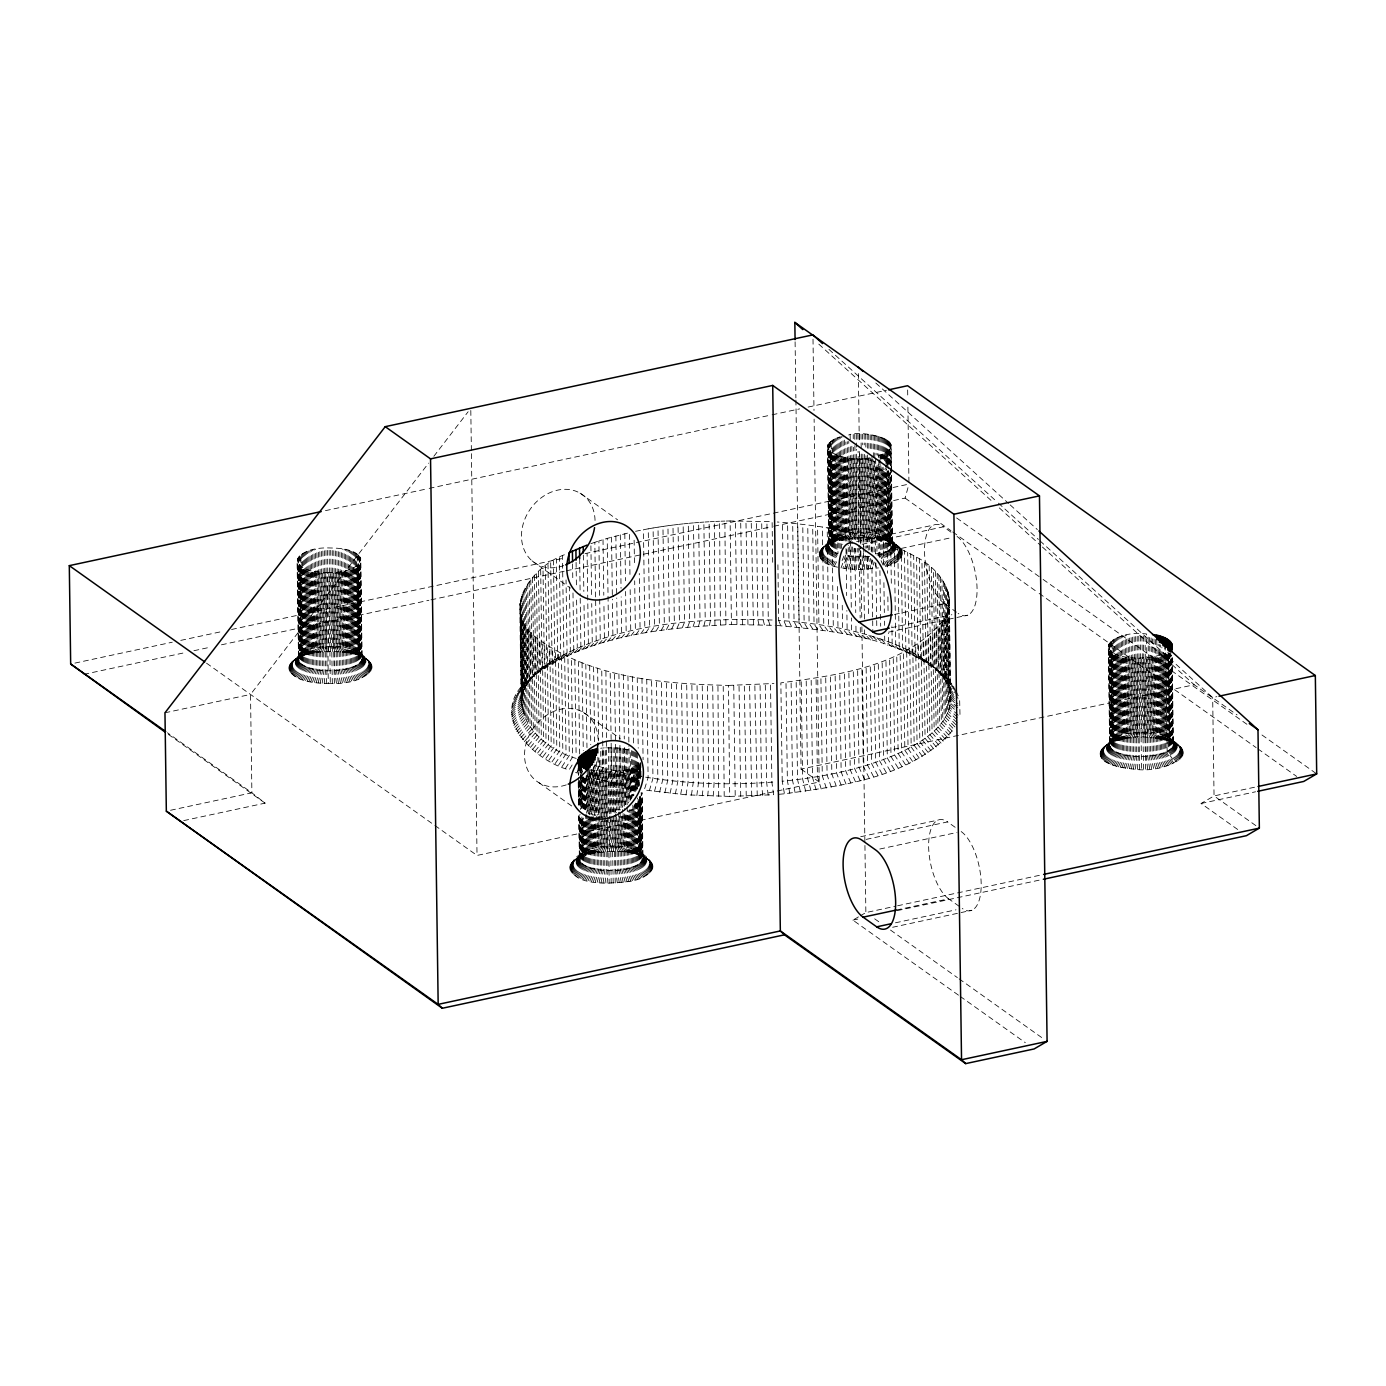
<?xml version="1.0" encoding="UTF-8"?>
<svg xmlns="http://www.w3.org/2000/svg" width="1386" height="1386" viewBox="0 0 1386 1386"><rect width="100%" height="100%" fill="white"/><g stroke="black" fill="none" stroke-linecap="round" stroke-linejoin="round"><path stroke-width="0.75" stroke-dasharray="5 3.75" d="M646.742 679.227L648.111 777.598L644.282 789.968L686.035 794.819L729.712 796.43L728.482 685.412C664.102 683.835 594.247 678.499 539.968 640.332C498.458 613.253 529.798 566.649 565.679 554.296M572.141 764.968L569.109 769.906C530.058 759.216 485.377 711.087 531.115 677.754C587.872 635.048 662.664 627.737 731.427 624.549L730.127 520.945L772.123 521.69L772.695 562.318M328.257 683.471C377.72 685.862 390.54 652.044 332.657 651.593C283.194 649.202 270.374 683.021 328.257 683.471L327.269 572.453C282.848 572.106 292.689 546.153 330.648 547.99C375.069 548.319 365.228 574.289 327.269 572.453M609.147 883.107C623.752 882.016 646.517 882.726 652.962 866.735C647.401 851.299 627.945 845.755 612.907 845.997C566.545 845.477 549.757 884.441 609.147 883.107L608.783 816.995M724.202 796.413L723.215 685.394M846.829 549.532L846.915 555.959L842.879 568.295L858.61 569.629L858.87 548.44M1139.483 769.282L1138.495 658.263C1087.785 656.531 1110.429 629.4 1146.551 633.974L1147.92 732.345L1149.964 737.629C1213.876 744.299 1171.135 775.242 1133.419 769.057C1069.507 762.387 1112.248 731.444 1149.964 737.629M576.178 758.402C530.024 745.356 495.079 693.398 549.393 662.906C616.025 622.747 697.505 617.567 773.492 620.062M777.91 564.778L778.672 620.374C820.91 623.423 863.634 630.266 902.581 647.574C923.7 657.622 949.808 673.007 950.831 699.254C949.15 725.796 922.903 741.337 901.541 751.94C864.102 769.265 823.041 777.096 782.224 781.254L784.441 793.797C843.502 785.671 912.82 777.355 953.707 729.053L944.195 719.299L942.827 620.928C960.637 597.002 938.98 568.104 916.562 557.224C874.306 533.333 825.068 525.727 777.303 522.002M718.693 796.344L717.948 685.325M328.569 651.628L327.512 548.024M573.787 860.758L588.34 854.157L609.459 851.281L609.355 816.094M725.918 624.688L724.861 521.084L730.127 520.945M823.249 547.279L837.82 540.696L858.922 537.803L858.107 451.299M1139.812 737.456L1138.755 633.835M326.23 683.419L327.079 670.789L325.71 572.418M607.103 883.073L607.969 870.425L606.583 772.054L590.713 769.871L591.337 814.795M713.218 796.222L714.067 783.575L712.699 685.204M856.565 569.594L857.31 548.406M1137.456 769.247L1138.322 756.6L1136.936 658.229M357.883 554.677L359.269 653.049C368.901 662.595 349.965 669.317 342.446 669.75C328.603 671.5 312.664 672.002 300.779 663.565C292.689 653.742 310.966 648.146 318.226 647.418C335.533 644.854 355.838 645.997 368.156 660.325M639.362 797.106L640.141 852.702C656.479 875.605 567.706 877.217 581.756 853.863L581.236 817.497M837.56 567.186C794.524 558.714 841.059 527.2 862.369 532.536C884.129 528.291 925.363 558.523 883.8 566.701L878.326 554.746L877.078 464.916M836.139 541.164L841.752 535.135L840.384 436.763C803.897 450.623 856.375 463.842 869.958 457.796M836.642 455.266L838.01 553.638C832.397 552.512 824.947 545.478 831.219 540.384L829.85 442.013M875.657 458.835L877.009 555.076C883.921 554.417 898.561 546.916 889.621 539.223L888.651 470.79M1169.299 653.326L1170.494 738.877C1180.144 748.423 1161.191 755.145 1153.672 755.578C1139.829 757.31 1123.89 757.813 1112.005 749.393C1103.914 739.552 1122.192 733.956 1129.451 733.229C1146.759 730.682 1167.064 731.808 1179.382 746.136M707.726 796.032L708.835 783.402L707.466 685.03M720.408 624.878L719.594 521.257L724.861 521.084M324.203 683.35L325.519 670.737L324.151 572.366M605.076 883.003L606.41 870.373L605.041 772.002M702.269 795.807L703.603 783.194L702.234 684.823M854.538 569.525L855.751 548.354M1135.429 769.161L1136.763 756.548L1135.377 658.177M696.846 795.529L698.405 782.917L697.037 684.545M322.176 683.246L323.977 670.651L322.609 572.279M603.066 882.882L604.868 870.287L603.482 771.915M691.423 795.2L693.225 782.605L691.857 684.234M852.529 569.421L854.209 548.267M1133.419 769.057L1135.221 756.461L1133.835 658.09M326.542 651.715L325.953 548.076M607.414 851.35L605.907 670.529M714.916 625.121L714.327 521.482L719.594 521.257M856.894 537.889L856.513 449.22M1137.767 737.525L1137.178 633.887M686.035 794.819L688.062 782.241L686.694 683.87M959.978 714.414L959.649 699.67M320.201 683.09L322.453 670.529L321.084 572.158M601.074 882.726L603.343 870.165L601.957 771.794M680.682 794.386L682.934 781.825L681.565 683.454M850.536 569.265L852.806 556.704L852.598 541.735M1131.426 768.901L1133.679 756.34L1132.31 657.969M709.441 625.415L710.464 620.131L709.095 521.76L714.327 521.482M675.346 793.918L677.841 781.375L676.472 683.003M318.226 682.9L320.946 670.391L319.577 572.02M599.098 882.535L601.819 870.027L600.45 771.655M670.062 793.381L672.782 780.855L671.413 682.484M848.578 569.074L851.299 556.548L849.93 458.194M1129.451 768.71L1132.171 756.202L1130.803 657.83M664.812 792.792L667.757 780.301L666.389 681.929M324.515 651.836L325.762 646.534L324.393 548.163M605.387 851.472L606.652 846.188L605.266 747.816L617.723 747.92L630.197 750.19L630.89 799.375M703.967 625.744L705.231 620.46L703.863 522.089L709.095 521.76M854.867 538.011L856.115 532.709L854.867 442.896M1135.74 737.647L1137.005 732.362L1135.619 633.991M316.285 682.674L319.456 670.218L318.087 571.846M597.175 882.31L600.346 869.854L598.96 771.482M659.615 792.168L662.785 779.694L661.417 681.323M846.638 568.849L849.809 556.375L848.44 458.021M1127.511 768.485L1130.699 756.028L1129.313 657.657M654.452 791.475L657.848 779.053L656.479 680.682M773.856 526.247L905.075 498.094L908.419 486.088M698.527 626.143L700.017 620.824L698.648 522.47L703.863 522.089M314.379 682.414L318 670.01L316.632 571.638M595.27 882.05L598.873 869.646L597.505 771.274M649.341 790.748L652.962 778.343L651.593 679.972M844.732 568.589L848.353 556.184L848.232 547.626M1125.623 768.225L1129.226 755.82L1127.857 657.449M322.488 651.992L324.22 646.656L322.851 548.284M603.378 851.628L605.11 846.309L603.724 747.938L605.266 747.816M693.104 626.576L694.836 621.257L693.468 522.886L698.648 522.47M852.84 538.166L854.573 532.83L853.378 447.297M1133.731 737.802L1135.446 732.466L1134.077 634.112M312.526 682.12L316.562 669.784L315.194 571.413M593.399 881.756L597.453 869.42L596.067 771.049M1123.751 767.931L1127.806 755.595L1126.42 657.224M586.001 776.16L634.338 788.27L638.6 775.969C683.644 784.06 729.764 785.567 775.346 781.877M310.707 681.791L315.176 669.525L313.79 571.153M591.579 881.427L596.049 869.161L595.339 817.844M629.452 787.352L633.922 775.103L638.6 775.969M841.042 567.965L845.529 555.699L845.46 551.42M1121.932 767.601L1126.402 755.335L1125.034 656.964M687.716 627.078L689.674 621.725L688.288 523.354L693.468 522.886M624.636 786.382L629.313 774.168L633.922 775.103M308.922 681.41L313.808 669.247L312.439 570.876M619.889 785.377L624.774 773.197L629.313 774.168M589.812 881.063L594.681 868.883L593.97 817.567M842.064 560.637L844.161 555.422L855.872 556.895L869.836 556.358M1120.165 767.238L1125.034 755.058L1123.665 656.687M320.495 652.182L322.695 646.812L321.327 548.44M682.345 627.615L684.528 622.245L683.159 523.873L688.288 523.354M601.385 851.818L603.568 846.448L602.2 748.076L603.724 747.938M850.848 538.357L853.048 532.986L851.818 445.304M1131.738 737.993L1133.921 732.622L1132.553 634.251M615.211 784.32L620.287 772.193L619.906 744.386M307.207 681.011L312.491 668.936L311.105 570.564M610.602 783.211L615.886 771.136L614.518 672.764M588.08 880.664L593.364 868.589L592.654 817.255M1118.433 766.839L1123.717 754.746L1122.348 656.392M677.009 628.222L679.435 622.816L678.049 524.445L683.159 523.873M606.063 782.068L611.538 770.044L610.169 671.673M305.544 680.578L311.209 668.606L309.84 570.235M601.611 780.872L607.276 768.901L624.774 773.197M586.417 880.231L592.082 868.242L591.372 816.926M1116.769 766.406L1122.435 754.417L1121.066 656.046M318.537 652.408L321.171 646.985L319.802 548.613M671.708 628.863L674.358 623.423L672.99 525.069L678.049 524.445M599.41 852.043L602.061 846.621L600.71 750.398M848.873 538.582L851.524 533.16L850.276 443.347M1129.763 738.218L1132.414 732.796L1131.045 634.424M597.245 779.642L603.101 767.723L601.732 669.351M303.932 680.128L309.979 668.243L308.61 569.871M592.948 778.378L598.995 766.51L598.873 757.951M584.805 879.764L590.852 867.896L590.141 816.562M834.285 566.285L836.867 561.209M1115.158 765.938L1121.205 754.071L1119.836 655.699M588.738 777.061L594.975 765.245L607.276 768.901M666.441 629.556L669.317 624.098L667.948 525.727L672.99 525.069M302.391 679.625L308.801 667.861L307.415 569.507M583.263 879.261L589.674 867.515L588.963 816.181M832.743 565.8L836.399 559.078M1113.616 765.436L1120.027 753.689L1118.658 655.318M580.613 774.306L582.484 770.98M316.58 652.667L319.681 647.193L318.312 548.821M661.226 630.284L664.327 624.809L662.958 526.437L667.948 525.727M597.47 852.321L600.571 846.829L599.306 757.016M846.933 538.842L850.034 533.35L848.752 441.406M1127.823 738.495L1130.924 733.003L1129.538 634.632M300.918 679.105L307.657 667.463L306.289 569.092M578.603 769.559L576.68 772.886L572.834 771.413M581.791 878.741L588.548 867.116L587.82 815.782M831.271 565.28L837.057 555.301L835.567 454.851M1112.144 764.916L1118.9 753.291L1117.514 654.92M656.063 631.08L659.372 625.554L658.004 527.182L662.958 526.437M299.515 678.551L306.583 667.047L305.215 568.676M580.387 878.187L587.456 866.683L586.746 815.366M829.867 564.726L836.936 553.222M1110.74 764.362L1117.809 752.858L1116.44 654.487M565.471 768.364L572.695 756.929L571.327 658.558M314.674 652.979L318.226 647.418L316.857 549.047M650.935 631.912L654.469 626.351L653.101 527.979L658.004 527.182M595.564 852.615L599.098 847.054L598.683 817.116M845.027 539.154L848.578 533.593L847.296 441.632M1125.917 738.79L1129.451 733.229L1128.083 634.857M298.181 677.979L305.561 666.597L304.192 568.225M561.936 766.787L569.317 755.422L567.948 657.051M579.071 877.615L586.451 866.25L585.724 814.916M828.533 564.137L835.914 552.771L834.545 454.4M1109.424 763.79L1116.804 752.425L1115.418 654.053M558.506 765.176L566.042 753.88L564.674 655.509M645.859 632.796L649.618 627.2L648.25 528.828L653.101 527.979M296.933 677.373L304.608 666.129L303.239 567.775M555.197 763.53L562.855 752.303L561.486 653.932M577.806 877.009L585.481 865.782L584.823 818.728M827.286 563.548L834.961 552.304L833.575 453.932M1108.159 763.184L1115.834 751.957L1114.465 653.586M782.224 781.254L780.855 682.882C837.387 675.121 903.689 667.151 942.827 620.928M551.975 761.85L559.788 750.692L558.419 652.321M312.803 653.308L316.788 647.678L315.419 549.306M640.834 633.731L644.819 628.101L643.45 529.729L648.25 528.828M593.693 852.962L597.661 847.314L597.245 817.376M843.156 539.483L847.141 533.853L845.858 441.891M1124.046 739.119L1128.013 733.489L1126.645 635.117M295.772 676.749L303.707 665.661L302.339 567.29M548.873 760.152L556.825 749.064L555.457 650.692M576.645 876.385L584.58 865.297L583.956 820.391M826.108 562.907L834.06 551.836L832.691 453.465M1106.998 762.56L1114.933 751.472L1113.564 653.101M878.239 456.011C914.725 442.169 862.248 428.932 848.665 434.996M545.893 758.402L553.967 747.4L552.598 649.029M635.879 634.701L640.072 629.036L639.293 573.423M294.681 676.091L302.876 665.159L301.507 566.787M543.017 756.635L551.212 745.703L549.844 647.331M575.554 875.727L583.749 864.795L583.09 817.757M825.034 562.266L833.229 551.333L831.86 452.962M1105.907 761.902L1114.101 750.969L1112.733 652.598M540.263 754.85L548.579 743.987L547.21 645.616M183.732 820.599L265.09 803.135L251.888 792.809L250.519 694.438L428.586 463.132M433.853 456.289L468.139 411.729M310.984 653.69L315.384 647.955L314.016 549.584M630.976 635.724L635.377 630.006L634.684 580.821M591.857 853.326L596.257 847.608L595.841 817.671M841.337 539.847L845.737 534.13L844.42 440.038M1122.21 739.5L1126.61 733.783L1125.241 635.412M293.676 675.415L302.113 664.639L300.727 566.268M537.629 753.031L546.049 742.255L544.681 643.884M574.549 875.068L582.986 864.292L582.328 817.238M824.029 561.59L832.466 550.814L831.08 452.442M1104.902 761.243L1113.339 750.467L1111.97 652.096M535.1 751.177L543.641 740.488L542.272 642.116M626.125 636.798L630.751 631.028L630.145 588.253M292.758 674.739L301.403 664.119L300.034 565.748M532.709 749.306L541.337 738.686L539.968 640.332M823.111 560.914L831.756 550.294L830.387 451.923M573.648 874.375L582.293 863.755L581.635 816.718M1104.001 760.55L1112.646 749.93L1111.26 651.559M309.199 654.088L314.016 648.267L312.647 549.895M530.422 747.418L539.171 736.884L537.785 638.513M621.361 637.906L626.177 632.103L625.606 591.458M839.552 540.263L844.369 534.442L843 436.07M590.072 853.724L594.906 847.92L594.473 817.965M1120.425 739.899L1125.241 734.078L1123.873 635.724M291.944 674.029L300.779 663.565L299.411 565.211M528.274 745.495L537.11 735.048L535.741 636.676M822.296 560.204L831.132 549.74L829.764 451.368M572.816 873.665L581.652 863.218L581.029 818.312M1103.169 759.84L1112.005 749.393L1110.636 651.022M616.666 639.067L621.673 633.194L621.171 596.846M526.247 743.572L535.169 733.194L533.801 634.823M291.216 673.301L300.225 663.01L298.839 564.656M524.341 741.614L533.35 731.323L531.981 632.952M821.569 559.476L830.578 549.185L829.192 450.814M572.089 872.955L581.098 862.664L580.474 817.757M1102.442 759.13L1111.451 748.838L1110.082 650.467M307.467 654.521L312.682 648.596L311.313 550.242M612.023 640.263L617.255 634.355L616.735 597.99M837.82 540.696L843.034 534.771L841.666 436.399M588.34 854.157L593.572 848.249L592.463 769.126M1118.693 740.332L1123.925 734.424L1122.556 636.053M522.574 739.639L531.652 729.434L530.284 631.063M290.575 672.574L299.74 662.456L298.423 556.981M520.928 737.629L530.076 727.529L528.707 629.157M820.928 558.749L830.075 548.631L828.776 443.156M571.465 872.21L580.613 862.092L580.11 814.362M1101.818 758.385L1110.966 748.267L1109.666 642.809M607.466 641.51L612.889 635.533L612.387 599.185M519.421 735.62L528.62 725.606L527.252 627.234M305.786 654.989L311.4 648.96L310.031 550.588M602.997 642.792L608.61 636.763L607.224 538.392L629.365 532.657L630.006 577.564M586.676 854.625L592.29 848.613L591.839 816.527M1117.029 740.8L1122.643 734.771L1121.257 636.417M290.038 671.829L299.324 661.884L297.938 563.513M518.035 733.592L527.304 723.665L525.935 625.294M820.391 557.986L829.677 548.059L828.291 449.688M570.928 871.465L580.197 861.52L579.539 814.483M1101.281 757.64L1110.55 747.695L1109.181 649.324M516.77 731.565L526.108 721.708L524.74 623.336M598.596 644.109L604.4 638.028L603.915 603.811M289.605 671.067L298.978 661.295L297.661 558.16M515.661 729.504L525.034 719.75L523.665 621.378M819.958 557.241L829.33 547.47L828.014 444.334M570.478 870.703L579.868 860.949L579.313 813.409M1100.831 756.877L1110.221 747.106L1108.887 643.97M304.175 655.491L310.169 649.341L308.783 550.97M594.282 645.478L600.259 639.327L598.891 540.956L607.224 538.392M514.674 727.442L524.081 717.775L522.713 619.403M834.528 541.666L840.522 535.516L839.136 437.144M585.065 855.127L591.042 848.994L590.592 816.908M1115.401 741.302L1121.395 735.169L1120.027 636.798M289.258 670.304L298.718 660.706L297.384 558.749M513.808 725.38L523.267 715.782L521.898 617.411M819.611 556.462L829.071 546.881L827.737 444.923M570.148 869.94L579.608 860.36L578.95 813.305M1100.501 756.115L1109.943 746.534L1108.609 644.559M590.038 646.881L596.205 640.678L594.837 542.307L598.891 540.956M513.097 723.284L522.574 713.79L521.205 615.419M289.016 669.525L298.527 660.117L297.054 559.944M512.508 721.205L522.02 711.798L520.651 613.426M819.369 555.699L828.88 546.292M569.906 869.161L579.417 859.753L578.638 813.651M1100.259 755.335L1109.77 745.928M302.633 656.011L308.974 649.757L307.605 551.385M585.897 648.319L592.255 642.047L591.718 603.568M832.969 542.186L839.327 535.914L837.958 437.56M583.506 855.664L589.847 849.393L589.414 817.307M1113.859 741.839L1120.2 735.568L1118.831 637.196M512.058 719.109L521.586 709.788L519.993 601.333M581.843 649.791L588.374 643.468L587.11 553.655M288.877 668.745L298.423 659.511M511.746 716.995L521.275 707.778M819.23 554.92L828.776 545.686L827.407 446.119M569.767 868.381L579.296 859.164M1100.103 754.556L1109.649 745.339L1108.298 645.772M511.555 714.899L521.101 705.751L519.767 603.343M301.143 656.566L307.831 650.173L306.462 551.801M577.893 651.316L584.58 644.923L583.991 602.148M831.496 542.74L838.183 536.347L836.815 437.976M582.016 856.219L588.721 849.826L588.236 815.609M1112.369 742.394L1119.074 735.983L1117.688 637.629M288.842 667.965L298.388 658.922M511.503 712.785L521.067 703.741M819.195 554.14L828.741 545.096M569.715 867.601L579.279 858.558M1100.068 753.776L1109.632 744.732M574.029 652.858L580.89 646.396L580.197 597.21M511.59 710.671L521.153 701.714M288.894 667.186L298.44 658.315M299.722 657.155L306.756 650.623L305.37 552.252M511.815 708.558L521.361 699.705M570.252 654.452L577.286 647.92L576.559 596.586M819.247 553.36L828.793 544.49M830.075 543.329L837.092 536.798L835.723 438.426M569.767 866.822L579.313 857.969M580.613 856.791L587.629 850.259L587.214 820.321M1100.12 752.996L1109.666 744.143M1110.966 742.965L1117.982 736.434L1116.614 638.062M512.179 706.462L521.708 697.678L520.339 599.306M566.597 656.063L573.769 649.462L572.972 591.735M289.05 666.406L298.562 657.726M512.681 704.348L522.175 695.668L520.807 597.297M819.403 552.581L828.915 543.884M569.941 866.042L579.435 857.362M1100.293 752.217L1109.788 743.537M298.388 657.761L305.717 651.091L304.348 552.719M563.028 657.709L570.356 651.039L569.473 586.884M828.741 543.936L836.07 537.266L834.701 438.894M579.261 857.397L586.607 850.727L586.087 814.379M1109.614 743.572L1116.96 736.902L1115.574 638.53M513.305 702.252L522.782 693.658L521.413 595.287M289.31 665.626L298.752 657.12M514.067 700.138L523.51 691.649L522.141 593.277M559.563 659.407L567.047 652.65L566.042 579.954M819.663 551.801L829.105 543.295M570.183 865.262L579.643 856.756M1100.536 751.437L1109.995 742.931M514.968 698.059L524.376 689.639L522.99 591.268M297.124 658.385L304.747 651.576L303.378 553.205M556.219 661.122L563.842 654.296L562.473 555.925M827.477 544.559L835.1 537.751L833.731 439.379M577.997 858.021L585.637 851.212L585.187 819.143M1108.35 744.195L1115.99 737.387L1114.604 639.015M289.674 664.847L299.029 656.531M515.99 695.963L525.346 687.647L523.977 589.275M820.027 551.022L829.382 542.706M570.547 864.483L579.902 856.167M1100.9 750.658L1110.255 742.342M552.962 662.855L560.741 655.959L559.355 557.588M517.151 693.901L526.472 685.654L525.086 587.3M295.946 659.043L303.846 652.061L302.477 553.707M290.124 664.085L299.376 655.942L298.007 557.57M518.451 691.822L527.702 683.679L526.333 585.308M549.826 664.622L557.726 657.657L556.358 559.286M820.477 550.259L829.729 542.117L828.36 443.745M826.299 545.218L834.199 538.236L832.813 439.864M576.819 858.679L584.719 851.714L584.268 819.628M570.997 863.721L580.266 855.578L579.695 814.951M1101.35 749.895L1110.619 741.753L1109.233 643.381M1107.171 744.854L1115.072 737.889L1113.703 639.518M546.812 666.423L554.833 659.389L553.464 561.018M294.837 659.719L302.997 652.581L301.628 554.209M543.901 668.26L552.061 661.139L550.692 562.768M519.871 689.778L529.071 681.721L527.685 583.35M825.19 545.876L833.35 538.756L831.981 440.384M575.727 859.355L583.887 852.234L583.402 818.017M1106.08 745.529L1114.223 738.409L1112.854 640.037M290.679 663.322L299.809 655.353M541.112 670.114L549.393 662.906L548.007 564.535M521.431 687.733L530.561 679.764L529.175 581.392M821.032 549.497L830.162 541.528M571.552 862.958L580.682 855.006M1101.905 749.133L1111.035 741.163M291.32 662.577L302.217 653.118L300.849 554.746M524.93 683.679L533.905 675.9L532.536 577.529M538.426 671.985L546.829 664.691L545.443 566.337M523.111 685.706L532.172 677.823L530.786 579.452M821.673 548.735L832.57 539.293L831.202 440.921M572.21 862.213L583.108 852.754L582.622 818.537M1102.563 748.388L1113.46 738.929L1112.074 640.557M292.065 661.832L301.507 653.655L300.138 555.284M531.115 677.754L539.83 670.218L538.461 571.846M526.871 681.687L544.369 666.51L543 568.139M606.583 772.054L626.16 770.183L639.31 764.223L639.483 777.061M1103.291 747.643L1112.75 739.483L1111.364 641.112M958.471 995.165L852.91 920.131L858.454 916.891M860.308 915.817L865.869 912.577L895.477 906.219M1237.681 829.486L1201.09 803.482L1214.049 795.928L1255.941 786.936M1138.495 658.263L1153.741 656.947L1165.782 653.049L1167.151 751.42L1175.033 762.491M590.869 543.676L594.837 542.307M325.45 510.654L427.061 488.86M429.175 488.392L769.992 415.246M772.123 414.795L799.635 408.887M808.107 407.068L886.434 390.263M74.913 663.097L172.28 642.203M180.752 640.384L223.094 631.288M231.566 629.469L563.911 558.142M585.083 553.603L906.86 484.546M83.888 674.341L185.481 652.529M193.936 650.71L210.863 647.071M221.448 644.802L428.863 600.294M430.977 599.843L564.327 571.223M566.441 570.772L771.742 526.697M856.6 541.597L933.8 525.034M862.092 544.265L943.468 526.801L951.957 532.83M875.675 553.915L950.796 537.803M164.969 712.802L250.519 694.438M894.455 614.448L944.542 603.707L956.427 612.162M891.354 627.702L951.87 614.708M888.513 632.155L967.792 615.141M170.513 810.273L251.888 792.809L167.446 732.778M795.91 400.069L801.073 769.126L1194.212 684.753L1237.074 714.899M434.892 825.484L477.027 855.439L819.195 781.999L814.119 419.109M1040.002 540.869L1212.681 697.556L1216.873 696.656M860.723 836.711L937.906 820.131M866.215 839.379L947.574 821.915L956.08 827.944M879.798 849.029L956.998 832.466M1201.09 803.482L1255.56 791.787M897.608 905.768L1041.458 874.895M896.499 910.013L948.648 898.821L960.55 907.276M852.91 920.131L859.251 918.779M897.331 910.602L1041.198 879.729M895.477 922.799L955.993 909.822M892.636 927.269L971.915 910.238M635.568 531.306L643.45 529.729M858.61 569.629L878.464 567.913M600.692 748.249L602.2 748.076M779.053 794.282L784.441 793.797M728.482 685.412L773.96 683.506M729.712 796.43L773.631 794.732L771.881 782.154L770.512 683.783M858.922 537.803C872.383 537.785 887.092 538.582 898.509 546.5M609.459 851.281C622.92 851.247 637.612 852.061 649.029 859.961M731.427 624.549L775.311 625.346M777.113 625.45C837.872 631.514 908.956 637.56 952.736 685.238L943.277 677.39L941.891 579.019M634.338 788.27L637.629 788.859M956.635 517.966L1041.354 578.187M1043.121 579.435L1247.868 724.965M1261.988 734.996L1316.7 773.89M905.075 498.094L950.935 530.682M952.702 531.947L1037.369 592.117M1039.136 593.381L1256.114 747.591M1257.882 748.856L1296.69 776.437M1255.872 825.64L1214.049 795.928L1212.681 697.556M580.093 493.173L617.567 519.802M532.068 560.845L570.391 588.097M801.073 769.126L819.195 781.999M874.67 918.831L881.704 923.821M890.505 930.075L957.362 977.598M959.112 978.845L1043.554 1038.876M583.575 712.508L620.166 738.53M960.221 996.413L1025.328 1042.688M539.067 782.795L572.175 806.323M206.531 663.184L433.125 824.237M168.33 734.355L265.09 803.135M941.718 673.457L928.256 662.508L926.887 564.137M1178.481 745.443L1169.801 738.34L1168.606 652.806M1171.118 739.414L1180.214 746.846M899.323 547.21L888.911 538.704L887.958 470.27M934.528 667.844L923.319 658.991L921.95 560.62M945.91 677.304L934.788 667.931L933.419 569.577M649.861 860.671L639.448 852.165L638.703 798.7M368.971 661.035L358.558 652.529L357.19 554.157M1177.476 744.784L1169.022 737.837L1167.826 652.286M1171.69 739.968L1180.941 747.574M900.051 547.92L888.149 538.184L887.213 471.898M947.799 679.261L938.547 671.673L937.179 573.302M929.14 664.223L920.685 657.276L919.316 558.904M650.588 861.399L638.669 851.662L637.924 798.197M369.698 661.746L360.447 654.157L359.078 555.786M366.25 658.956L357.796 652.009L356.427 553.638M926.264 662.456L917.93 655.595L916.562 557.224M949.583 681.236L940.245 673.561L938.876 575.19M1181.565 748.301L1172.175 740.54L1170.979 654.989M900.692 548.665L891.285 540.886L890.332 472.453M951.229 683.229L941.822 675.467L940.453 577.096M651.212 862.127L641.822 854.365L641.008 796.621M370.339 662.491L360.932 654.712L359.563 556.34M1176.385 744.126L1168.19 737.335L1167.029 653.932M895.512 544.49L887.317 537.681L886.364 469.248M923.267 660.724L915.072 653.932L913.703 555.561M646.032 857.951L637.837 851.16L637.162 801.974M365.159 658.315L356.964 651.507L355.596 553.153M1172.573 741.112L1182.102 749.046M891.7 541.458L901.229 549.41M920.165 659.026L912.109 652.286L910.741 553.915M954.122 687.265L944.594 679.331L943.225 580.959M642.238 854.937L651.749 862.872M361.348 655.283L370.876 663.236M1175.224 743.502L1167.289 736.85L1166.128 653.447M894.334 543.866L886.416 537.214L885.463 468.78M955.37 689.31L945.789 681.271L944.42 582.917M916.96 657.345L909.043 650.692L907.657 552.321M644.871 857.328L636.936 850.675L636.261 801.489M363.981 657.692L356.063 651.039L354.695 552.668M1172.92 741.683L1182.553 749.809M892.047 542.047L901.662 550.173M956.496 691.354L946.863 683.246L945.495 584.875M642.567 855.509L652.2 863.634M361.694 655.873L371.309 663.998M913.634 655.699L905.855 649.116L904.486 550.744M947.816 685.221L957.483 693.433M1173.959 742.896L1166.336 736.382L1165.106 648.7M893.086 543.26L885.463 536.746L884.528 470.443M910.204 654.088L902.581 647.574L901.212 549.202M643.606 856.721L635.983 850.207L635.325 803.17M362.734 657.085L355.111 650.571L353.725 552.2M1173.18 742.272L1182.882 750.571M892.307 542.636L902.009 550.935M958.332 695.495L948.63 687.196L947.262 588.825M642.827 856.098L652.529 864.396M361.954 656.462L371.656 664.76M906.687 652.511L899.202 646.067L897.833 547.695M949.323 689.188L957.431 696.188M1173.37 742.879L1183.124 751.351M892.48 543.225L902.251 551.715M949.878 691.198L958.021 698.267M643.017 856.704L652.771 865.176M362.127 657.051L371.898 665.54M1172.643 742.324L1165.314 735.949L1164.119 650.398M891.752 542.671L884.441 536.295L883.488 467.862M903.048 650.97L895.72 644.594L894.351 546.223M642.29 856.15L634.961 849.774L634.338 804.868M361.399 656.514L354.088 650.121L352.72 551.749M950.311 693.208L954.504 696.881M899.306 649.462L892.151 643.139L891.908 626.039M1173.474 743.468L1183.263 752.13M892.601 543.832L902.39 552.477M950.623 695.218L954.815 698.925M643.121 857.293L652.927 865.955M362.248 657.657L372.037 666.32M950.796 697.227L957.795 703.482M1171.239 741.77L1164.24 735.516L1163.045 649.982M890.349 542.134L883.367 535.88L882.397 467.446M895.477 647.99L888.478 641.735L888.357 633.194M640.886 855.595L633.887 849.341L633.298 806.583M359.996 655.959L353.014 649.705L351.628 551.333M1173.509 744.074L1183.315 752.91M892.636 544.421L902.442 553.274M950.831 699.254L957.847 705.561M643.156 857.899L652.962 866.735M362.283 658.246L372.089 667.099M875.831 383.021L1008.558 503.43M1010.151 504.885L1037.334 529.556M828.932 349.376L996.829 501.697M998.422 503.153L1038.391 539.414M818.797 344.126L992.93 502.113M999.323 507.917L1040.851 545.599M1042.445 547.054L1194.212 684.753M891.544 646.552L884.718 640.367L884.666 636.087M957.761 707.64L950.744 701.264L949.237 596.846M1169.767 741.25L1163.114 735.117L1161.884 647.435M1173.457 744.663L1183.263 753.689M888.876 541.597L882.224 535.481L881.271 467.047M892.584 545.027L902.373 554.053M880.872 639.033L887.525 645.166M954.729 707.155L950.536 703.291L948.942 594.837M639.414 855.075L632.761 848.942L632.189 808.315M643.121 858.488L652.91 867.515M358.524 655.422L351.871 649.306L350.502 550.935M362.231 658.852L372.02 667.879M954.382 709.216L950.19 705.301L948.509 592.827M876.922 637.733L883.402 643.814M1183.09 754.469L1173.336 745.27L1172.244 655.786M902.217 554.833L892.463 545.616L891.111 444.854M958.09 715.211L949.722 707.328L947.955 590.817M652.754 868.294L643 859.095L642.116 792.549M371.864 668.658L362.11 659.459L360.758 558.679M1168.225 740.748L1161.918 734.736L1160.671 644.923M887.335 541.112L881.046 535.1L880.006 460.256M872.903 636.486L879.209 642.498M957.466 717.307L949.115 709.337L947.747 610.966M637.872 854.573L631.566 848.561L631.028 810.065M356.982 654.937L350.693 648.925L349.324 550.554M1182.847 755.249L1173.145 745.859L1171.898 656.046M901.957 555.613L892.272 546.223L891.25 467.792M956.704 719.386L948.388 711.347L946.447 586.85M652.494 869.074L642.792 859.684L641.874 793.398M371.604 669.438L361.919 660.048L360.568 558.09M868.797 635.256L874.912 641.216M957.189 722.816L947.539 713.34L946.153 614.968M1182.483 756.028L1172.868 746.465L1171.724 656.15M901.61 556.375L891.995 546.812L890.886 467.688M956.167 724.895L946.551 715.332L945.183 616.961M652.13 869.854L642.515 860.29L641.701 793.502M371.257 670.218L361.642 660.637L360.308 557.501M1166.614 740.28L1160.688 734.389L1159.441 644.559M885.741 540.644L879.815 534.736L878.776 459.892M870.547 639.985L864.621 634.078L864.552 629.816M636.261 854.122L630.335 848.215L629.798 809.719M355.388 654.469L349.463 648.561L348.094 550.19M954.989 726.974L945.443 717.324L944.057 618.953M866.077 638.807L860.36 632.952L860.273 626.524M1182.033 756.791L1172.521 747.054L1171.395 655.561M901.143 557.155L891.648 547.401L890.592 472.557M651.68 870.616L642.168 860.879L641.216 792.445M370.79 670.98L361.296 661.226L359.979 556.912M952.286 731.098L942.827 721.274L941.458 622.903M1164.95 739.847L1159.406 734.043L1158.159 644.23M884.06 540.211L878.533 534.407L877.546 463.842M861.555 637.664L856.011 631.843L855.89 623.302M634.597 853.689L629.071 847.868L628.551 811.52M353.725 654.036L348.181 648.232L346.812 549.861M1181.478 757.553L1172.106 747.626L1170.754 651.403M900.588 557.917L891.215 547.99L890.176 473.146M950.727 733.142L941.354 723.215L939.968 624.843M651.125 871.378L641.753 861.451L640.852 797.296M370.235 671.742L360.862 661.815L359.494 563.444M949.046 735.169L939.743 725.155L938.357 626.784M856.946 636.555L851.61 630.803L851.437 617.965M1180.82 758.298L1171.603 748.197L1170.286 654.105M890.713 548.561L899.947 558.662M947.227 737.179L937.993 727.096L936.624 628.724M650.467 872.123L641.25 862.04L640.349 797.886M369.594 672.487L360.377 662.387L358.991 564.015M1163.218 739.448L1158.09 733.748L1156.773 639.656M882.345 539.812L877.217 534.095L876.229 463.53M852.269 635.498L847.123 629.781L846.863 610.533M632.882 853.274L627.737 847.574L627.182 806.929M351.992 653.638L346.864 647.92L345.495 549.549M945.287 739.188L936.139 729.001L934.77 630.63M1180.092 759.043L1171.031 748.769L1169.923 653.88M899.202 559.39L890.158 549.133L889.084 472.141M943.225 741.163L934.164 730.89L932.795 632.518M649.739 872.868L640.678 862.594L639.76 796.309M368.849 673.215L359.806 662.958L358.42 564.587M847.504 634.476L842.584 628.811L842.255 605.284M941.025 743.121L932.068 732.778L930.699 634.407M1179.243 759.771L1170.39 749.324L1169.022 650.952M898.371 560.117L889.517 549.688L888.409 470.564M938.72 745.062L929.85 734.632L928.481 636.261M648.891 873.596L640.037 863.149L639.137 798.994M368.018 673.942L359.165 663.513L357.779 565.141M1161.451 739.085L1156.738 733.454L1155.387 637.231M880.578 539.449L875.848 533.818L874.843 461.105M842.688 633.523L837.976 627.893L837.369 585.117M631.098 852.91L626.385 847.279L625.9 813.08M350.225 653.274L345.495 647.643L344.126 549.272M936.278 746.985L927.529 736.468L926.143 638.097M1178.325 760.464L1169.68 749.878L1168.311 651.507M897.452 560.828L888.807 550.225L887.698 471.101M933.714 748.89L925.068 738.288L923.7 639.916M647.972 874.306L639.327 863.703L638.426 799.549M367.099 674.653L358.454 664.05L357.068 565.679M837.802 632.605L833.298 627.009L831.929 528.638M931.045 750.762L922.522 740.089L921.136 641.718M1177.303 761.157L1168.9 750.398L1167.532 652.026M896.43 561.521L888.028 550.762L886.884 469.49M928.256 752.615L919.836 741.856L918.468 643.485M646.95 874.982L638.548 864.223L637.629 797.938M366.077 675.346L357.675 664.587L356.289 566.216M1159.632 738.755L1155.335 733.211L1153.984 636.971M878.759 539.119L874.462 533.558L873.44 460.862M832.865 631.721L828.568 626.177L827.199 527.806M629.279 852.581L624.982 847.037L624.445 808.54M348.406 652.945L344.109 647.383L342.723 549.012M925.346 754.434L917.064 743.606L915.678 645.235M1176.212 761.832L1168.052 750.917L1166.683 652.546M887.179 551.281L895.339 562.196M922.314 756.236L914.171 745.321L912.785 646.95M645.859 875.657L637.699 864.743L636.832 802.719M364.986 676.021L356.826 665.107L355.457 566.735M827.858 630.89L823.786 625.381L822.4 527.009M919.178 758.021L911.174 747.019L909.788 648.648M894.143 562.837L886.278 551.767L885.134 470.512M915.938 759.753L908.055 748.683L906.687 650.311M644.681 876.316L636.798 865.245L635.897 801.091M363.79 676.663L355.925 665.609L354.539 567.238M1157.76 738.461L1153.897 732.969L1152.598 638.877M876.888 538.808L873.024 533.333L871.915 454.21M822.799 630.11L818.935 624.636L817.567 526.264M627.408 852.286L623.544 846.811L623.042 810.446M346.535 652.633L342.671 647.158L341.303 548.787M912.577 761.468L904.85 750.328L903.481 651.957M1173.769 763.114L1166.18 751.905L1164.812 653.534M892.879 563.478L885.308 552.252L884.129 468.849M909.129 763.149L901.541 751.94L900.172 653.568M643.416 876.94L635.827 865.73L634.961 803.707M362.526 677.304L354.955 666.077L353.569 567.706M817.688 629.383L814.05 623.943L812.681 525.571M905.56 764.812L898.128 753.516L896.759 655.145M1172.417 763.721L1165.158 752.373L1163.772 654.001M891.544 564.085L884.268 552.719L883.073 467.186M901.888 766.423L894.628 755.075L893.242 656.704M642.065 877.546L634.805 866.198L633.956 806.323M361.192 677.91L353.915 666.545L352.546 568.173M1155.855 738.201L1152.442 732.778L1151.09 636.538M874.982 538.548L871.569 533.125L870.512 458.281M812.543 628.707L809.112 623.284L807.743 524.913M625.519 852.026L622.089 846.603L621.673 816.666M344.629 652.373L341.216 646.967L339.83 548.596M898.128 768.017L891.007 756.583L889.639 658.211M1171.014 764.31L1164.067 752.806L1162.698 654.435M890.124 564.656L883.194 553.17L881.998 467.636M894.265 769.559L887.317 758.073L885.949 659.701M640.661 878.135L633.714 866.631L632.848 804.625M359.771 678.482L352.841 666.995L351.455 568.624M807.328 628.083L804.14 622.678L802.754 524.306M890.297 771.066L883.523 759.511L882.154 661.157M1169.524 764.864L1162.923 753.239L1161.555 654.868M888.651 565.211L882.05 553.586L880.768 461.642M886.243 772.556L879.66 760.931L878.274 662.56M639.171 878.689L632.57 867.064L631.773 809.32M358.298 679.036L351.697 667.428L350.329 569.057M1153.932 737.976L1150.952 732.605L1149.583 634.234M873.041 538.322L870.079 532.969L869.022 458.108M802.078 627.494L799.116 622.123L797.747 523.752M623.579 851.801L620.599 846.43L620.131 812.213M342.689 652.148L339.726 646.794L338.357 548.423M882.102 773.994L875.692 762.317L874.306 663.946M1167.965 765.384L1161.728 753.637L1160.359 655.266M887.092 565.748L880.855 554.002L879.538 459.909M877.875 775.398L871.638 763.651L870.269 665.28M637.629 879.209L631.392 867.463L630.578 809.736M356.739 679.573L350.502 667.827L349.133 569.455M796.794 626.957L794.057 621.621L792.688 523.25M873.561 776.766L867.515 764.951L866.129 666.579M1166.354 765.886L1160.498 754.019L1159.129 655.647M879.625 554.383L885.481 566.233M869.161 778.083L863.305 766.215L861.919 667.861M636.001 879.712L630.145 867.844L629.331 810.117M355.128 680.058L349.272 668.208L347.886 569.837M864.673 779.365L859.008 767.446L857.639 669.074M1151.957 737.785L1149.444 732.466L1148.076 634.095M871.084 538.132L868.572 532.813L867.428 451.559M791.475 626.472L788.963 621.153L787.595 522.782M621.604 851.61L619.092 846.292L618.624 812.075M340.731 651.974L338.219 646.638L336.833 548.267M1164.69 766.354L1159.216 754.382L1157.83 656.011M860.117 780.613L854.66 768.641L853.274 670.27M634.338 880.179L628.863 868.208L628.049 810.463M353.447 680.526L347.973 668.572L346.604 570.2M855.491 781.808L850.224 769.784L848.856 671.413M786.122 626.056L783.835 620.737L782.466 522.366M1162.958 766.787L1157.882 754.712L1156.513 656.34M850.796 782.969L845.72 770.893L844.351 672.522M632.605 880.612L627.529 868.537L626.749 812.941M351.715 680.976L346.656 668.901L345.27 570.53M846.014 784.078L841.146 771.95L839.777 673.579M869.091 537.993L867.03 532.709L865.955 455.717M778.672 620.374L780.734 625.675M619.611 851.454L617.567 846.17L617.186 818.364M338.738 651.818L336.694 646.534L335.308 548.163M1161.173 767.186L1156.513 755.024L1155.144 656.652M841.181 785.134L836.52 772.972L835.152 674.601M630.821 881.011L626.16 868.849L625.381 813.253M349.948 681.375L345.287 669.213L343.919 570.841M836.278 786.157L831.825 773.96L830.457 675.588M1159.337 767.567L1155.11 755.318L1153.741 656.947M831.323 787.144L827.078 774.895L825.71 676.524M628.984 881.392L624.757 869.143L623.977 813.53M348.111 681.739L343.884 669.49L342.515 571.119M826.299 788.08L822.279 775.779L820.91 677.408M1157.466 767.896L1153.672 755.578L1152.303 657.207M874.687 562.092L876.593 568.26M821.222 788.963L817.428 776.628L816.059 678.256M627.113 881.721L623.319 869.403L622.487 809.528M346.24 682.085L342.446 669.75L341.077 571.379M1147.955 737.525L1146.378 732.258L1144.992 633.887M867.082 537.872L865.488 532.622L864.396 453.499M769.871 625.051L768.294 619.802L766.926 521.431M617.602 851.35L616.025 846.084L615.575 814.015M336.729 651.697L335.135 646.448L333.766 548.076M816.094 789.795L812.525 777.425L811.156 679.053M1155.56 768.19L1152.216 755.803L1150.83 657.432M872.452 560.29L874.687 568.555M810.914 790.574L807.57 778.187L806.202 679.816M625.207 882.033L621.864 869.628L621.119 816.163M344.334 682.38L340.973 669.992L339.605 571.621M764.414 624.826L763.062 619.577L761.694 521.205M805.699 791.319L802.581 778.897L801.212 680.526M1153.62 768.468L1150.726 756.011L1149.341 657.64M870.321 558.437L872.747 568.814M800.45 792.012L797.539 779.556L796.17 681.184M623.267 882.293L620.374 869.836L619.559 812.092M342.394 682.64L339.483 670.183L338.115 571.812M795.148 792.653L792.48 780.179L791.094 681.808M1145.927 737.439L1144.819 732.206L1143.45 633.835M865.055 537.803L863.946 532.553L862.837 453.43M758.939 624.653L757.83 619.403L756.461 521.049M615.575 851.264L614.102 820.373M334.702 651.628L333.593 646.378L332.207 548.007M1151.645 768.693L1149.202 756.184L1147.833 657.813M868.329 556.531L870.772 569.057M789.812 793.26L787.369 780.734L786.001 682.362M621.292 882.518L618.866 870.01L618.139 818.693M340.419 682.882L337.976 670.356L336.607 572.002M753.447 624.532L751.212 520.928M1149.652 768.884L1147.677 756.323L1146.309 657.952M866.804 556.687L868.779 569.248M619.299 882.709L617.324 870.148L616.527 812.421M338.427 683.073L336.451 670.512L335.065 572.141M1143.9 737.404L1141.873 633.8M863.01 537.768L861.243 451.264M747.955 624.462L745.945 520.859M613.548 851.229L612.543 820.339M332.657 651.593L330.648 547.99M1147.643 769.039L1146.135 756.444L1144.767 658.073M866.77 569.403L865.159 550.381M768.173 795.131L766.666 782.536L765.297 684.164M617.29 882.865L615.782 870.269L614.414 771.898M336.417 683.229L334.91 670.633L333.524 572.262M762.716 795.46L761.434 782.865L760.065 684.493M1145.616 769.161L1143.207 658.159M864.725 569.507L863.582 548.336M757.241 795.755L754.816 684.771M615.263 882.986L613.444 814.76M334.39 683.333L331.964 572.349M742.446 624.445L740.678 520.841M751.732 795.997L749.566 684.996M1143.571 769.23L1141.631 658.229M862.698 569.594L862.075 552.685M746.24 796.188L744.299 685.169M613.218 883.055L611.884 814.829M332.345 683.419L330.405 572.418M1141.856 737.404L1140.314 633.8M860.966 537.768L859.666 451.264M736.936 624.48L735.394 520.859M611.503 851.247L610.914 816.059M330.613 651.593L329.088 547.99M740.73 796.309L739.033 685.308M1140.072 658.263L1141.527 769.282M1110.723 641.666L1112.109 740.037M1110.151 642.22L1111.537 740.592M935.359 571.43L936.728 669.784M931.357 567.74L932.726 666.112M929.192 565.921L930.56 664.292M924.479 562.37L925.848 660.741M907.657 389.986L907.778 398.544M907.899 407.103L908.939 481.947M890.921 444.265L891.163 467.099M890.661 443.676L890.851 465.557M890.332 443.087L890.713 470.894M889.916 442.515L890.21 463.912M889.847 449.618L890.055 464.587M889.431 441.961L889.552 465.159M889.673 473.717L891.319 583.263M888.876 441.406L889.206 464.916M888.235 440.852L888.634 468.659M888.131 451.316L888.374 468.416M887.542 440.332L887.924 468.121M887.421 451.853L887.664 468.97M886.78 439.812L887.109 463.34M886.642 452.39L886.849 467.359M885.949 439.31L886.33 467.117M885.81 452.91L885.949 463.6M885.983 465.731L887.525 573.302M887.854 596.829L888.097 613.946M885.048 438.842L885.429 466.632M884.892 453.413L884.978 459.823M884.077 438.374L884.407 461.902M883.921 453.88L884.025 460.308M883.055 437.924L883.367 459.32M882.899 454.348L882.951 458.627M881.981 437.508L882.293 458.887M883.35 541.995L883.679 565.523M883.904 582.622L884.337 612.577M884.441 621.119L884.511 625.398M881.808 454.799L881.877 459.078M880.855 437.11L881.149 458.489M880.682 455.232L880.734 459.494M879.677 436.729L879.971 458.108M878.447 436.365L878.741 457.761M878.36 464.57L879.729 557.778M879.919 570.599L880.682 626.212M877.165 436.036L877.425 455.284M875.831 435.724L876.108 454.972M874.479 435.447L874.809 458.974M874.323 461.295L875.64 555.388M875.883 562.889L876.662 618.485M876.697 620.633L876.784 627.044M873.076 435.187L873.405 458.714M872.885 459.442L874.202 553.534M871.655 434.961L871.881 452.079M871.447 459.702L872.799 555.925M870.183 434.771L870.391 449.74M871.534 538.115L871.707 550.935M871.829 559.494L872.851 632.207M869.992 459.927L871.274 551.888M868.71 434.598L868.918 449.566M868.468 457.986L869.75 549.947M867.186 434.442L867.393 449.41M866.96 458.16L868.242 550.121M867.428 536.902L867.584 547.591M867.705 556.132L868.537 616.025M865.661 434.338L865.852 447.158M865.418 458.316L866.683 548.128M864.119 434.251L864.275 444.941M863.876 458.437L865.141 548.25M862.56 434.182L862.716 444.871M862.317 458.523L863.547 546.205M863.235 535.724L863.461 550.692M863.478 552.823L864.414 619.109M861.001 434.164L861.208 449.133M860.758 458.593L861.953 544.126M859.441 434.164L859.563 442.723M858.35 373.562L859.303 442.827M859.424 451.49L860.793 548.908M860.827 551.074L861.763 618.173M861.884 626.836L864.899 843.312M864.933 845.477L865.869 912.577M859.199 458.61L860.446 548.44M860.481 550.571L860.654 569.629M857.865 434.199L857.986 442.74M858.973 534.58L859.095 543.139M859.129 545.27L860.152 617.983M857.622 458.61L858.852 546.292M856.305 434.251L856.479 447.089M856.063 458.593L857.189 539.847M854.746 434.338L854.833 440.765M854.504 458.541L855.647 539.795M853.204 434.459L853.256 438.738M854.642 533.489L854.729 539.899M854.85 548.458L855.751 612.612M852.962 458.454L854.088 539.708M851.437 458.333L852.563 539.587M850.155 434.788L850.242 441.198M850.242 532.432L851.281 607.276M846.985 457.813L848.197 545.495M845.547 457.588L846.707 540.99M845.755 531.41L845.876 539.968M845.997 548.527L846.655 595.564M844.143 457.328L845.339 542.862M842.792 457.051L843.987 542.584M841.458 456.739L842.688 544.421M840.193 456.41L841.475 548.371M838.946 456.046L840.262 550.138M837.768 455.665L839.084 549.757M830.491 441.458L831.86 539.83M829.278 442.584L830.647 540.956M813.01 339.189L813.998 410.464M795.096 341.805L795.893 397.921M733.748 685.377L735.221 796.396M641.961 678.447L643.087 759.701M640.8 762.508L641.008 777.477M640.592 766.683L640.748 777.373M640.367 763.08L640.575 778.066M640.141 768.26L640.28 778.949M640.523 796.049L641.337 853.793M639.882 763.669L640.089 778.637M639.57 767.705L639.726 778.395M640.003 797.643L640.765 853.239M638.894 762.889L639.223 786.399M638.669 764.777L638.963 786.174M637.231 677.615L638.218 748.18M638.184 762.352L638.513 785.879M637.958 765.332L638.253 786.711M637.3 753.291L637.785 787.508M634.13 540.193L634.476 565.852M637.179 765.852L637.508 789.379M636.469 752.789L636.971 789.136M636.33 766.371L636.659 789.899M635.568 752.303L636.105 790.8M635.429 766.874L635.776 792.532M634.615 751.836L635.169 792.48M634.459 767.359L634.805 793.017M632.553 676.732L633.489 743.017M633.593 751.403L634.182 794.161M633.419 767.827L633.818 795.616M632.518 750.969L633.142 795.876M632.345 768.26L632.726 796.066M631.375 750.571L632.033 797.626M631.202 768.693L631.618 798.631M630.006 769.091L630.457 801.177M627.945 675.796L628.932 746.378M628.967 748.509L629.677 801.16M628.776 769.473L629.192 799.427M624.809 533.731L625.467 580.769M627.685 749.514L628.43 802.962M627.494 769.836L627.927 801.922M626.368 749.202L627.148 804.798M626.16 770.183L626.628 804.382M624.999 748.925L625.779 804.521M623.405 674.826L624.289 738.981M624.41 747.539L625.277 804.694M623.613 748.665L624.41 806.392M620.304 534.823L621.049 588.288M623.388 770.772L623.873 804.989M622.175 748.44L623.007 808.315M621.95 771.032L622.453 807.38M620.72 748.232L621.552 808.107M620.495 771.257L620.997 807.605M618.918 673.821L619.871 742.255M619.23 748.059L620.096 810.082M615.869 535.984L616.718 595.859M619.005 771.465L619.542 809.961M617.723 747.92L618.589 809.926M617.48 771.638L618.017 810.134M616.198 747.799L617.065 809.822M615.956 771.794L616.493 810.273M614.656 747.712L615.54 811.867M611.521 537.162L612.352 597.037M613.097 747.66L613.981 811.815M612.855 772.002L613.426 812.629M611.538 747.626L612.421 811.78M611.278 772.054L611.85 812.681M609.961 747.626L610.897 813.928M609.719 772.089L610.308 814.847M610.342 816.995L611.174 883.107M608.402 747.66L609.32 813.963M608.159 772.089L608.749 814.864M603.014 539.656L603.794 595.252M597.626 668.139L598.631 740.834M597.851 757.241L598.648 814.985M596.465 761.78L597.227 815.245M593.589 666.874L594.646 741.718M595.096 764.206L595.824 815.522M594.681 770.807L595.304 815.713M590.904 545.824L591.597 595.01M593.762 766.649L594.455 815.834M593.312 770.512L593.936 815.418M591.995 770.218L592.619 815.124M591.181 769.49L591.805 814.396M589.656 665.575L590.765 744.698M589.968 772.002L590.575 814.777M589.483 769.525L590.107 814.431M588.807 774.549L589.379 815.176M588.305 769.143L588.929 814.05M587.664 774.965L588.201 813.461M585.81 664.24L586.971 747.643M587.196 770.876L587.803 813.651M583.333 555.093L583.835 591.458M586.59 775.415L587.092 811.763M586.209 776.87L586.711 813.218M585.585 778.014L586.07 812.231M585.221 778.568L585.706 812.785M584.615 778.499L585.065 810.585M584.268 778.1L584.701 810.186M582.051 662.872L583.281 750.554M583.679 776.87L584.164 811.087M583.367 777.615L583.818 809.701M579.66 558.731L580.162 595.079M582.83 777.39L583.281 809.459M582.536 777.13L582.969 809.199M581.929 769.351L581.999 773.631M582.033 775.779L582.501 809.996M581.618 765.921L581.704 772.331M581.739 774.462L582.207 808.679M581.375 780.595L581.756 808.402M581.877 816.943L582.397 853.308M580.907 765.384L581.011 771.811M581.115 780.353L581.514 808.159M580.561 768.312L580.613 772.591M580.647 774.739L581.115 808.956M580.284 764.847L580.405 773.405M580.439 775.536L580.907 809.753M579.989 768.884L580.041 773.163M580.162 781.721L580.561 809.511M580.665 818.069L581.184 854.417M578.378 661.468L579.729 757.709M579.729 764.292L579.85 772.851M579.972 781.392L580.284 804.919M579.261 765.869L579.556 773.735M579.469 780.838L579.833 806.496M579.209 780.734L579.573 806.392M576.091 562.387L576.437 588.045M578.863 765.297L578.95 771.707M579.088 782.397L579.417 805.924M578.516 764.708L578.672 775.398M578.69 777.546L579.088 805.335M578.257 764.119L578.412 774.809M578.395 782.518L578.724 806.046M578.014 768.745L578.101 775.155M578.222 782.172L578.568 804.504M574.809 660.031L576.143 756.254M572.574 563.929L572.816 581.029M540.679 569.992L542.047 668.347M536.365 573.717L537.733 672.089M534.39 575.623L535.758 673.977M470.807 410.464L471.396 451.507M471.413 453.672L477.027 855.439M358.524 555.232L359.892 653.603M328.846 572.435L330.301 683.454M299.497 555.838L300.866 654.209M298.926 556.41L300.294 654.781M944.542 603.707A41.632 17.81 77.9 0 1 924.514 551.403A41.632 17.81 77.9 0 1 943.468 526.801M957.05 536.451A41.632 17.81 77.9 0 1 977.061 588.755A41.632 17.81 77.9 0 1 958.124 613.374M948.648 898.821A41.632 17.81 77.9 0 1 928.637 846.517A41.632 17.81 77.9 0 1 947.574 821.915M961.174 831.565A41.632 17.81 77.9 0 1 981.184 883.87A41.632 17.81 77.9 0 1 962.248 908.471M563.755 565.592A41.632 34.078 -54.6 0 1 521.656 539.604A41.632 34.078 -54.6 0 1 556.6 490.367A41.632 34.078 -54.6 0 1 595.044 521.5M566.285 784.874A41.632 34.078 -54.6 0 1 524.722 758.818A41.632 34.078 -54.6 0 1 558.904 709.649A41.632 34.078 -54.6 0 1 598.094 739.136"/><path stroke-width="1.5" d="M578.534 757.795L579.001 765.765M822.539 343.572L812.941 334.875L385.239 426.663L164.969 712.802L166.337 811.174L442.307 1008.263L784.476 934.822L965.695 1063.616L1034.129 1048.942L1047.088 1041.371L1039.465 495.876L794.836 322.384L795.079 339.639M1169.022 650.952C1178.897 641.51 1160.099 634.736 1152.528 634.615M888.547 389.812L907.605 385.724L1315.331 675.519L1316.7 773.89L1303.741 781.444L1257.656 791.337M1038.928 530.994L1257.986 729.746L1259.354 828.118L1246.395 835.689L1043.312 879.261M597.782 752.962L597.73 748.683L584.251 752.841L584.459 767.809M587.006 545.096L568.988 552.685L569.144 563.374M385.239 426.663L430.544 458.87L772.712 385.429L953.914 514.223L1039.465 495.876M164.813 731.86L70.669 663.998L69.3 565.644L321.205 511.573M858.991 622.071L872.591 631.721A41.632 17.81 77.9 0 0 891.527 607.12A41.632 17.81 77.9 0 0 871.517 554.816L857.917 545.166A41.632 17.81 77.9 0 0 838.98 569.767A41.632 17.81 77.9 0 0 858.991 622.071L892.376 614.899M872.591 631.721L889.275 628.135M1218.97 696.205L1315.331 675.519M1258.038 786.486L1316.7 773.89M1043.571 874.427L1259.354 828.118M863.114 917.168L876.697 926.836A41.632 17.81 77.9 0 0 895.651 902.234A41.632 17.81 77.9 0 0 875.623 849.93L862.04 840.262A41.632 17.81 77.9 0 0 843.104 864.881A41.632 17.81 77.9 0 0 863.114 917.168L896.499 910.013M876.697 926.836L891.302 923.7M1047.088 1041.371L961.537 1059.736L780.335 930.942L438.167 1004.365L166.337 811.174M588.305 769.143L580.284 764.847L577.893 760.186M1249.271 723.561L1257.986 729.746M69.3 565.644L204.764 661.919M70.669 663.998L165.679 731.531M858.246 367.065L863.045 371.413M794.836 322.384L802.823 329.625M965.695 1063.616L961.537 1059.736L953.914 514.223M784.476 934.822L780.335 930.942L772.712 385.429M442.307 1008.263L438.167 1004.365L430.544 458.87M1172.002 644.507L1172.054 648.769M1171.811 643.901L1171.828 651.766M1171.551 643.312L1171.638 649.739M1171.205 642.74L1171.326 651.299M1170.789 642.168L1170.91 650.71M1170.304 641.597L1170.425 650.155M1169.749 641.042L1169.905 651.732M1169.126 640.505L1169.264 651.195M1168.415 639.968L1168.537 648.527M1167.653 639.466L1167.809 650.155M1166.821 638.963L1166.943 647.522M1165.921 638.478L1166.042 647.037M1164.968 638.01L1165.106 648.7M1163.945 637.577L1164.067 646.119M1162.871 637.144L1162.993 645.703M1161.728 636.746L1161.832 643.156M1160.55 636.365L1160.636 642.775M1159.32 636.018L1159.406 642.428M1158.038 635.672L1158.107 639.951M1156.721 635.377L1156.773 639.656M596.292 748.942L596.378 755.37M594.889 749.237L595.044 759.926M593.52 749.549L593.71 762.369M592.203 749.878L592.411 764.847M590.904 750.242L591.112 765.211M589.674 750.623L589.916 767.723M588.478 751.021L588.721 768.139M587.335 751.455L587.612 770.703M583.211 546.552L583.298 552.962M586.261 751.888L586.486 769.005M585.221 752.355L585.464 769.473M583.558 768.312L583.35 753.343L582.692 766.683M579.504 548.024L579.66 558.731M581.722 754.382L581.912 767.22M581.046 757.068L581.202 767.757M580.37 755.491L580.526 766.181M579.833 758.194L579.954 766.753M579.313 756.635L579.435 765.176M575.9 549.549L576.056 560.239M577.945 759.597L577.997 763.877M572.401 551.091L572.557 561.78M594.559 527.633A41.632 34.078 -54.6 0 1 565.644 564.864M598.007 743.191A41.632 34.078 -54.6 0 1 568.191 784.164M612.837 596.24A41.632 34.078 -54.6 0 0 629.764 528.464A41.632 34.078 -54.6 0 0 568.104 557.588A41.632 34.078 -54.6 0 0 612.837 596.24M615.384 815.574A41.632 34.078 -54.6 0 0 633.194 747.886A41.632 34.078 -54.6 0 0 571.309 776.108A41.632 34.078 -54.6 0 0 615.384 815.574"/></g></svg>
